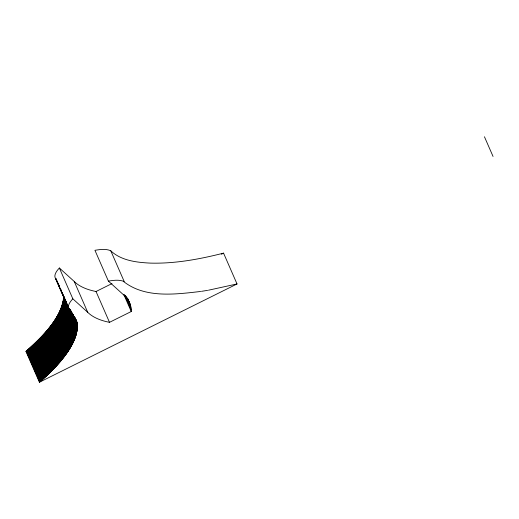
<?xml version="1.0" encoding="UTF-8"?>
<svg xmlns="http://www.w3.org/2000/svg" width="519" height="519" viewBox="0 0 519 519"><rect width="100%" height="100%" fill="white"/><g stroke="black" fill="none" stroke-linecap="round" stroke-linejoin="round"><path stroke-width="0.78" d="M75.845 319.432C79.842 329.377 74.671 340.263 69.611 348.852C61.612 361.659 50.758 372.395 39.418 382.237L25.95 351.415C42.136 336.572 61.06 319.743 63.792 296.647M77.214 328.216L55.442 278.301A35.941 11.937 -23.6 0 1 59.367 267.999L74.243 281.473A178.653 59.341 -23.6 0 0 96.034 291.509L111.981 283.582M25.95 351.415L28.123 350.331M221.392 254.219L223.559 253.136L237.027 283.958L39.418 382.237M59.367 267.999L72.835 298.821L87.711 312.295A178.653 59.341 -23.6 0 0 109.503 322.331L131.242 311.523C131.456 305.016 128.375 298.626 123.282 294.604L108.406 281.129L94.938 250.307C100.089 249.477 105.72 248.562 110.67 250.729C121.18 260.674 136.555 262.419 150.374 263.114C175.111 263.775 199.672 259.189 223.559 253.136M237.027 283.958L208.437 290.205M108.406 281.129C113.213 280.312 118.313 279.598 123.061 281.097C144.567 298.535 175.039 294.403 200.652 291.464M207.606 290.348L201.463 291.341M76.812 321.631L69.76 309.843L68.904 309.123A35.941 11.937 -23.6 0 1 72.835 298.821M484.448 136.763L493.05 156.453M110.774 250.787L124.236 281.609M127.668 298.47L129.912 303.609M127.518 298.49L130.405 305.094M127.103 297.971L127.745 299.437M126.941 297.828L130.788 306.632M126.156 296.68L126.792 298.146M125.604 295.739L131.054 308.215M125.092 295.447L125.734 296.913M125.111 295.901L131.203 309.849M123.924 294.267L124.56 295.733M123.866 294.643L131.242 311.523M96.034 291.509L109.503 322.331M74.243 281.473L87.711 312.295M75.242 318.134L76.877 321.968M74.665 317.005L76.968 322.481M74.755 317.518L77.026 322.824M74.185 316.564L77.097 323.343M73.607 315.617L77.136 323.694M73.004 314.501L77.175 324.044M72.699 313.943L77.208 324.394M72.102 313.009L77.227 324.751M72.109 313.184L77.24 324.926M71.161 311.16L77.26 325.283M70.856 310.784L77.273 325.647M70.545 310.414L77.279 325.822M69.909 309.305L77.279 326.185M69.585 308.753L77.286 326.367M69.585 308.941L77.279 326.736M69.585 309.305L77.279 326.918M58.076 283.303L59.036 285.502M60.645 289.174L61.605 291.373M62.248 292.839L63.208 295.045M63.805 296.278L64.771 298.483M65.452 300.183L66.095 301.649M68.975 308.254L77.273 327.1M56.013 278.774L57.94 283.179M58.576 284.646L59.542 286.851M60.178 288.317L60.82 289.784M61.787 291.989L77.26 327.47M55.87 278.658L62.604 294.072M63.247 295.538L77.253 327.658M55.585 278.418L77.24 327.839M63.74 297.582L77.201 328.404M63.72 297.77L77.188 328.592M63.707 297.958L77.175 328.78M63.688 298.146L77.156 328.968M63.668 298.334L77.117 329.344M63.629 298.717L77.097 329.539M63.603 298.905L77.072 329.727M63.584 299.1L77.046 329.922M63.558 299.288L77.02 330.11M63.532 299.482L76.994 330.305M63.5 299.671L76.968 330.493M63.474 299.865L76.935 330.687M63.441 300.06L76.909 330.882M63.409 300.254L76.877 331.077M63.376 300.449L76.844 331.271M63.344 300.644L76.806 331.466M63.305 300.838L76.773 331.66M63.266 301.033L76.734 331.855M63.234 301.228L76.695 332.05M63.188 301.429L76.656 332.251M63.149 301.623L76.617 332.445M63.11 301.824L76.572 332.647M63.065 302.019L76.533 332.841M63.02 302.22L76.488 333.042M62.974 302.415L76.442 333.237M62.929 302.616L76.39 333.438M62.877 302.817L76.345 333.639M62.825 303.018L76.293 333.84M62.773 303.219L76.241 334.041M62.721 303.42L76.189 334.242M62.669 303.621L76.137 334.444M62.617 303.823L76.079 334.645M62.559 304.024L76.021 334.846M62.501 304.225L75.969 335.047M62.442 304.432L75.904 335.255M62.384 304.634L75.845 335.456M62.319 304.841L75.787 335.663M62.254 305.042L75.722 335.864M62.189 305.25L75.657 336.072M62.124 305.451L75.592 336.273M62.059 305.659L75.527 336.481M61.995 305.866L75.456 336.688M61.923 306.074L75.391 336.896M61.852 306.281L75.32 337.103M61.78 306.489L75.249 337.311M61.709 306.697L75.171 337.519M61.631 306.904L75.099 337.726M61.553 307.112L75.021 337.934M61.482 307.319L74.944 338.141M61.398 307.527L74.866 338.356M61.32 307.741L74.788 338.563M61.242 307.949L74.704 338.771M61.158 308.163L74.626 338.985M61.073 308.37L74.541 339.192M60.989 308.584L74.457 339.407M60.905 308.799L74.373 339.621M60.814 309.006L74.282 339.828M60.729 309.22L74.191 340.042M60.639 309.434L74.107 340.256M60.548 309.648L74.009 340.47M60.457 309.862L73.919 340.685M60.36 310.077L73.828 340.899M60.262 310.291L73.73 341.113M60.172 310.505L73.633 341.327M60.074 310.719L73.536 341.541M59.97 310.939L73.439 341.762M59.873 311.153L73.341 341.976M59.769 311.368L73.237 342.19M59.672 311.588L73.134 342.41M59.568 311.802L73.03 342.624M59.458 312.023L72.926 342.845M59.354 312.237L72.822 343.059M59.244 312.457L72.712 343.28M59.14 312.678L72.602 343.5M59.03 312.892L72.491 343.721M58.913 313.113L72.381 343.935M58.803 313.333L72.271 344.155M58.686 313.554L72.154 344.376M58.576 313.774L72.037 344.597M58.459 313.995L71.92 344.817M58.342 314.216L71.804 345.038M58.219 314.436L71.687 345.258M58.102 314.663L71.564 345.485M57.979 314.884L71.447 345.706M57.856 315.104L71.324 345.926M57.732 315.331L71.2 346.154M57.609 315.552L71.071 346.374M57.479 315.779L70.947 346.601M57.35 316L70.818 346.822M57.22 316.227L70.688 347.049M57.09 316.447L70.558 347.269M56.96 316.674L70.428 347.496M56.831 316.901L70.292 347.724M56.694 317.128L70.162 347.951M56.558 317.349L70.026 348.171M56.422 317.576L69.89 348.398M56.286 317.803L69.747 348.625M56.143 318.03L69.611 348.852M56.007 318.257L69.468 349.079M55.864 318.484L69.332 349.306M55.721 318.711L69.189 349.54M55.578 318.945L69.04 349.767M55.429 319.172L68.897 349.994M55.286 319.399L68.748 350.221M55.137 319.633L68.605 350.455M54.988 319.86L68.456 350.682M54.839 320.087L68.307 350.909M54.69 320.32L68.151 351.142M54.534 320.547L68.002 351.369M54.378 320.781L67.846 351.603M54.223 321.014L67.691 351.837M54.067 321.242L67.535 352.064M53.911 321.475L67.379 352.297M53.755 321.709L67.217 352.531M53.593 321.942L67.061 352.764M53.431 322.169L66.899 352.991M53.269 322.403L66.737 353.225M53.107 322.636L66.568 353.458M52.938 322.87L66.406 353.692M52.776 323.103L66.237 353.926M52.607 323.337L66.075 354.159M52.438 323.571L65.907 354.393M52.27 323.811L65.731 354.633M52.095 324.044L65.563 354.866M51.926 324.278L65.394 355.1M51.751 324.511L65.219 355.333M51.576 324.751L65.044 355.573M51.4 324.985L64.869 355.807M51.225 325.218L64.693 356.04M51.044 325.458L64.512 356.281M50.868 325.692L64.33 356.514M50.687 325.932L64.155 356.754M50.505 326.166L63.973 356.994M50.324 326.406L63.785 357.228M50.135 326.646L63.603 357.468M49.954 326.879L63.415 357.701M49.766 327.119L63.234 357.941M49.577 327.359L63.046 358.181M49.389 327.599L62.857 358.421M49.201 327.839L62.663 358.661M49.007 328.073L62.475 358.901M48.812 328.313L62.28 359.135M48.624 328.553L62.085 359.375M48.429 328.793L61.891 359.615M48.228 329.033L61.696 359.855M48.033 329.28L61.502 360.102M47.832 329.52L61.3 360.342M47.638 329.76L61.099 360.582M47.437 330L60.898 360.822M47.229 330.24L60.697 361.062M47.028 330.48L60.496 361.302M46.827 330.726L60.288 361.548M46.619 330.966L60.087 361.788M46.412 331.206L59.88 362.028M46.204 331.453L59.672 362.275M45.996 331.693L59.458 362.515M45.782 331.939L59.25 362.762M45.575 332.179L59.043 363.002M45.361 332.426L58.829 363.248M45.147 332.666L58.615 363.488M44.932 332.913L58.4 363.735M44.718 333.159L58.18 363.981M44.498 333.399L57.966 364.221M44.284 333.646L57.745 364.468M44.063 333.892L57.525 364.714M43.843 334.132L57.304 364.954M43.622 334.379L57.084 365.201M43.395 334.625L56.863 365.447M43.174 334.872L56.636 365.694M42.947 335.118L56.415 365.94M42.72 335.365L56.188 366.187M42.493 335.611L55.961 366.433M42.266 335.851L55.734 366.68M42.033 336.098L55.501 366.927M41.805 336.351L55.274 367.173M41.572 336.597L55.04 367.42M41.338 336.844L54.806 367.666M41.105 337.091L54.573 367.913M40.871 337.337L54.333 368.159M40.631 337.584L54.099 368.406M40.398 337.83L53.859 368.652M40.158 338.077L53.626 368.899M39.918 338.33L53.386 369.152M39.678 338.576L53.139 369.398M39.431 338.823L52.899 369.645M39.191 339.076L52.659 369.898M38.944 339.322L52.413 370.144M38.704 339.569L52.166 370.391M38.458 339.822L51.919 370.644M38.205 340.068L51.673 370.89M37.958 340.321L51.426 371.143M37.705 340.568L51.173 371.39M37.459 340.814L50.92 371.636M37.206 341.067L50.674 371.889M36.953 341.314L50.421 372.142M36.7 341.567L50.161 372.389M36.44 341.82L49.908 372.642M36.187 342.066L49.655 372.889M35.928 342.319L49.396 373.142M35.668 342.566L49.136 373.395M35.409 342.819L48.877 373.641M35.149 343.072L48.617 373.894M34.89 343.325L48.351 374.147M34.624 343.572L48.092 374.394M34.358 343.825L47.826 374.647M34.098 344.078L47.56 374.9M33.832 344.331L47.294 375.153M33.56 344.577L47.028 375.399M33.294 344.83L46.762 375.652M33.028 345.083L46.489 375.905M32.755 345.336L46.223 376.158M32.483 345.589L45.951 376.411M32.21 345.842L45.678 376.664M31.938 346.089L45.4 376.917M31.659 346.342L45.127 377.164M31.387 346.595L44.855 377.417M31.108 346.848L44.576 377.67M30.829 347.101L44.297 377.923M30.55 347.354L44.018 378.176M30.271 347.607L43.739 378.429M29.992 347.86L43.46 378.682M29.713 348.113L43.174 378.935M29.427 348.366L42.895 379.188M29.142 348.619L42.61 379.441M28.856 348.872L42.324 379.7M28.571 349.131L42.039 379.953M28.286 349.384L41.754 380.206M27.994 349.637L41.462 380.459M27.708 349.89L41.17 380.712M27.416 350.143L40.884 380.965M27.124 350.396L40.592 381.218M26.832 350.649L40.3 381.471M26.54 350.909L40.008 381.731M26.248 351.162L39.71 381.984"/></g></svg>
